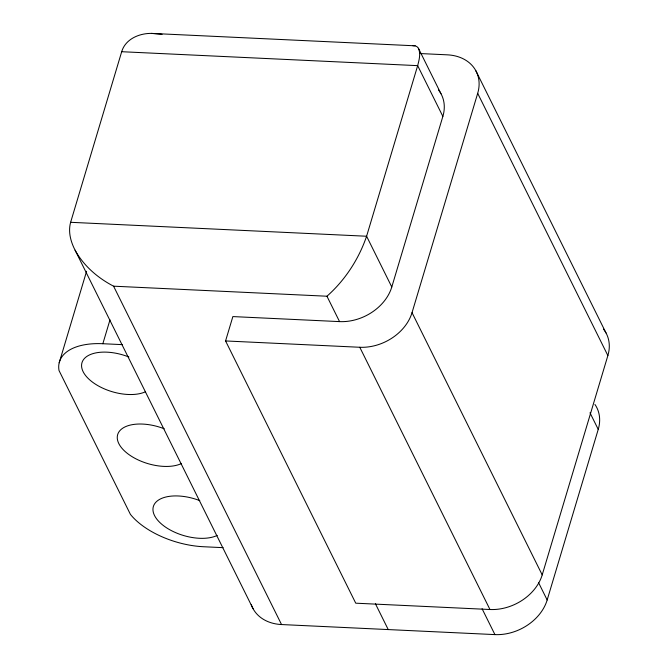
<?xml version="1.0" encoding="UTF-8"?>
<svg xmlns="http://www.w3.org/2000/svg" width="668" height="668" viewBox="0 0 668 668"><rect width="100%" height="100%" fill="white"/><g stroke="black" fill="none" stroke-linecap="round" stroke-linejoin="round"><path stroke-width="1" d="M440.989 93.754L418.402 48.238L416.999 46.668L415.12 45.816L151.461 33.4C139.236 33.241 125.367 39.07 121.693 51.712L70.624 222.302C67.986 231.746 70.708 241.716 75.1 250.199L253.063 608.707M59.202 362.766L86.598 271.25M223.129 547.66L203.623 546.741A64.295 33.166 16.7 0 1 130.419 514.377L59.035 370.565A64.295 33.166 16.7 0 1 102.847 343.719L109.995 319.847M603.513 329.157A44.539 34.369 -26.4 0 1 607.872 355.576L542.207 574.897A44.539 34.369 -26.4 0 1 489.961 609.508L355.743 603.187L225.567 340.947L232.865 316.582L339.553 321.609A44.539 34.369 -26.4 0 0 391.79 286.998L442.859 116.407A44.539 34.369 -26.4 0 0 438.509 89.988M225.567 340.947L359.785 347.268A44.539 34.369 -26.4 0 0 412.031 312.666L477.687 93.336A44.539 34.369 -26.4 0 0 447.335 54.834L420.281 53.557M251.251 604.59A44.539 34.369 -26.4 0 0 281.545 624.547L494.921 634.6A44.539 34.369 -26.4 0 0 547.167 599.989L598.236 429.399A44.539 34.369 -26.4 0 0 594.946 404.441M75.1 250.199C83.7 265.897 97.82 277.997 113.577 286.18L326.953 296.225C345.055 280.193 358.799 259.109 366.598 236.238L417.667 65.648C419.086 60.07 420.957 53.766 418.402 48.238M412.791 45.708L415.12 45.816M121.693 51.712L417.667 65.648L442.859 116.407M70.624 222.302L366.598 236.238L391.79 286.998M102.847 343.719L122.344 344.638M151.461 33.4L162.09 34.335M475.816 70.683L605.993 332.914M477.687 93.336L607.872 355.576M589.986 412.791L598.236 429.399M412.031 312.666L542.207 574.897M538.458 582.454L547.167 599.989M359.785 347.268L489.961 609.508M326.953 296.225L339.553 321.609M482.096 608.757L494.921 634.6M375.408 603.738L388.233 629.573M113.577 286.18L281.545 624.547M217.217 535.41A37.116 19.147 16.7 0 1 170.231 530A37.116 19.147 16.7 0 1 156.17 501.927A37.116 19.147 16.7 0 1 199.79 500.633M181.42 463.55A37.116 19.147 16.7 0 1 134.402 458.023A37.116 19.147 16.7 0 1 120.541 429.958A37.116 19.147 16.7 0 1 164.253 428.789M145.348 391.824A37.116 19.147 16.7 0 1 98.263 385.87A37.116 19.147 16.7 0 1 85.036 357.881A37.116 19.147 16.7 0 1 128.899 357.013"/></g></svg>
